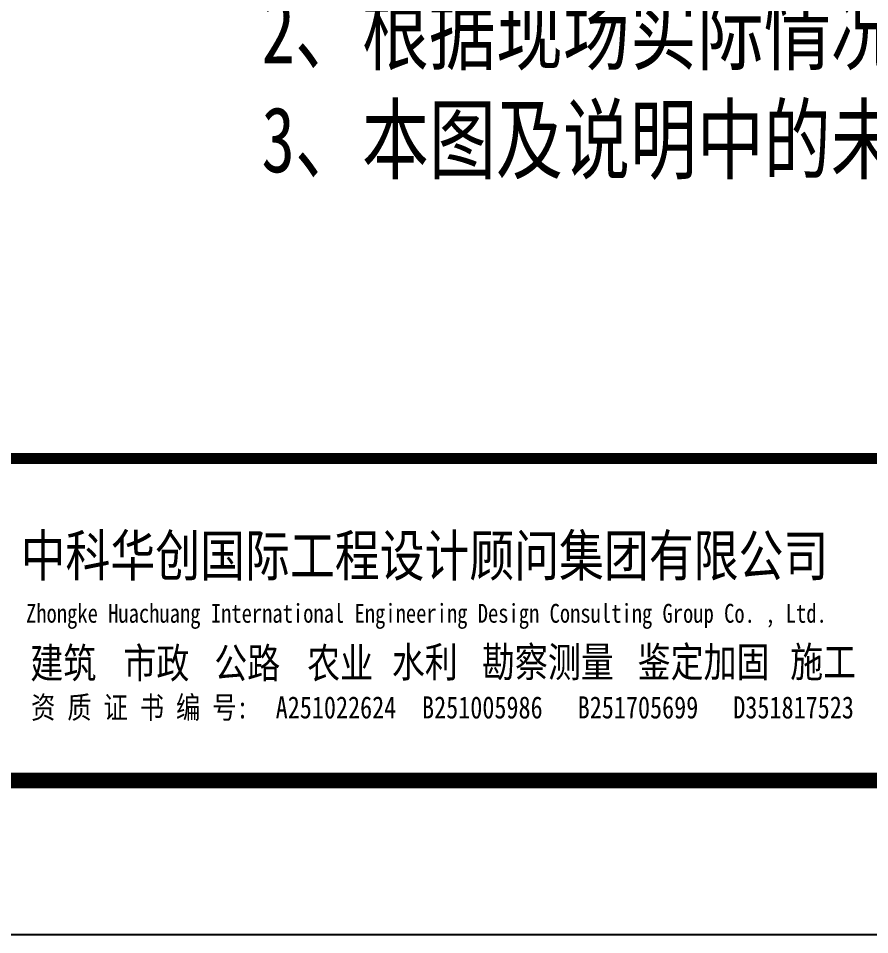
# Model space of a CAD drawing. Extents: x 4283 to 40403, y 1134 to 1764.
# Drawn here: x 4731.05 to 4770.06, y 1136.33 to 1178.35 of the extents above; entities that cross this region are included whole.
import ezdxf

# ---------------------------------------------------------------- set-up
doc = ezdxf.new("R2010")
doc.units = 0
for name, color, linetype in [('PUB_TITLE', 4, 'Continuous'), ('S-MODIFY', 4, 'Continuous'), ('华泽绵阳图框', 7, 'Continuous'), ('致远博图框', 7, 'Continuous')]:
    doc.layers.add(name, color=color, linetype=linetype)
doc.styles.add('0-仿宋国标', font='', dxfattribs={"width": 0.75})
doc.styles.add('黑体', font='simhei.ttf')
doc.styles.get('0-仿宋国标').set_extended_font_data('仿宋_GB2312')

msp = doc.modelspace()

# ---------------------------------------------------------------- linework, layer by layer
at = {"layer": 'PUB_TITLE'}
msp.add_lwpolyline([(4702.534, 1136.333), (5122.534, 1136.333), (5122.534, 1433.333), (4702.534, 1433.333)], close=True, dxfattribs=at)
at = {"layer": 'PUB_TITLE', "color": 7, "const_width": 0.506}
msp.add_lwpolyline([(4720.211, 1143.403), (5115.234, 1143.403), (5115.239, 1158.165), (4720.211, 1158.165)], close=True, dxfattribs=at)
at = {"layer": 'S-MODIFY'}
msp.add_lwpolyline([(4702.534, 1136.333), (5122.534, 1136.333), (5122.534, 1433.333), (4702.534, 1433.333)], close=True, dxfattribs=at)
at = {"layer": '华泽绵阳图框', "color": 7, "const_width": 0.707}
msp.add_lwpolyline([(4720.211, 1143.403), (5115.464, 1143.403), (5115.464, 1426.232), (4720.211, 1426.232)], close=True, dxfattribs=at)
at = {"layer": '华泽绵阳图框', "color": 7, "const_width": 0.506}
msp.add_lwpolyline([(4720.211, 1158.165), (5115.239, 1158.165)], dxfattribs=at)

# ---------------------------------------------------------------- texts
at = {"ltscale": 0.6, "insert": (4742.193, 1189.291), "char_height": 3, "width": 102.58408, "attachment_point": 1, "style": '0-仿宋国标'}
msp.add_mtext('\\A1;{\\C7;说明：\\P1、图中尺寸均单位均以cm计,适用于本项目规划的所有机耕道。\\P2、根据现场实际情况，本次机耕道宽为2.5m，且不设置错车道。\\P3、本图及说明中的未尽事宜，严格按现行有关技术要求执行。。}', dxfattribs=at)
at = {"layer": '致远博图框', "color": 7, "style": '黑体', "width": 0.8}
for s, height, p in [('中科华创国际工程设计顾问集团有限公司', 1.884, (4731.156, 1152.772)), ('中科华创国际工程设计顾问集团有限公司', 1.884, (4731.156, 1152.772)), ('Zhongke Huachuang International Engineering Design Consulting Group Co. , Ltd.', 0.86439, (4731.401, 1150.634)), ('Zhongke Huachuang International Engineering Design Consulting Group Co. , Ltd.', 0.86439, (4731.401, 1150.634)), ('建筑', 1.385, (4731.599, 1148.092)), ('建筑', 1.385, (4731.599, 1148.092)), ('市政', 1.385, (4735.865, 1148.092)), ('市政', 1.385, (4735.865, 1148.092)), ('公路', 1.385, (4740.027, 1148.092)), ('公路', 1.385, (4740.027, 1148.092)), ('农业', 1.385, (4744.282, 1148.092)), ('农业', 1.385, (4744.282, 1148.092)), ('水利', 1.385, (4748.165, 1148.136)), ('水利', 1.385, (4748.165, 1148.136)), ('勘察测量', 1.385, (4752.291, 1148.143)), ('勘察测量', 1.385, (4752.291, 1148.143)), ('鉴定加固', 1.385, (4759.424, 1148.143)), ('鉴定加固', 1.385, (4759.424, 1148.143)), ('施工', 1.385, (4766.415, 1148.143)), ('施工', 1.385, (4766.415, 1148.143)), ('资 质 证 书 编 号:', 1.01515, (4731.636, 1146.245)), ('资 质 证 书 编 号:', 1.01515, (4731.636, 1146.245)), ('A251022624', 1.0152, (4742.842, 1146.245)), ('A251022624', 1.0152, (4742.842, 1146.245)), ('B251005986', 1.0152, (4749.549, 1146.245)), ('B251005986', 1.0152, (4749.549, 1146.245)), ('B251705699', 1.0152, (4756.68, 1146.245)), ('B251705699', 1.0152, (4756.68, 1146.245)), ('D351817523', 1.0152, (4763.811, 1146.245)), ('D351817523', 1.0152, (4763.811, 1146.245))]:
    msp.add_text(s, height=height, dxfattribs=at).set_placement(p)

doc.saveas('drawing.dxf')
